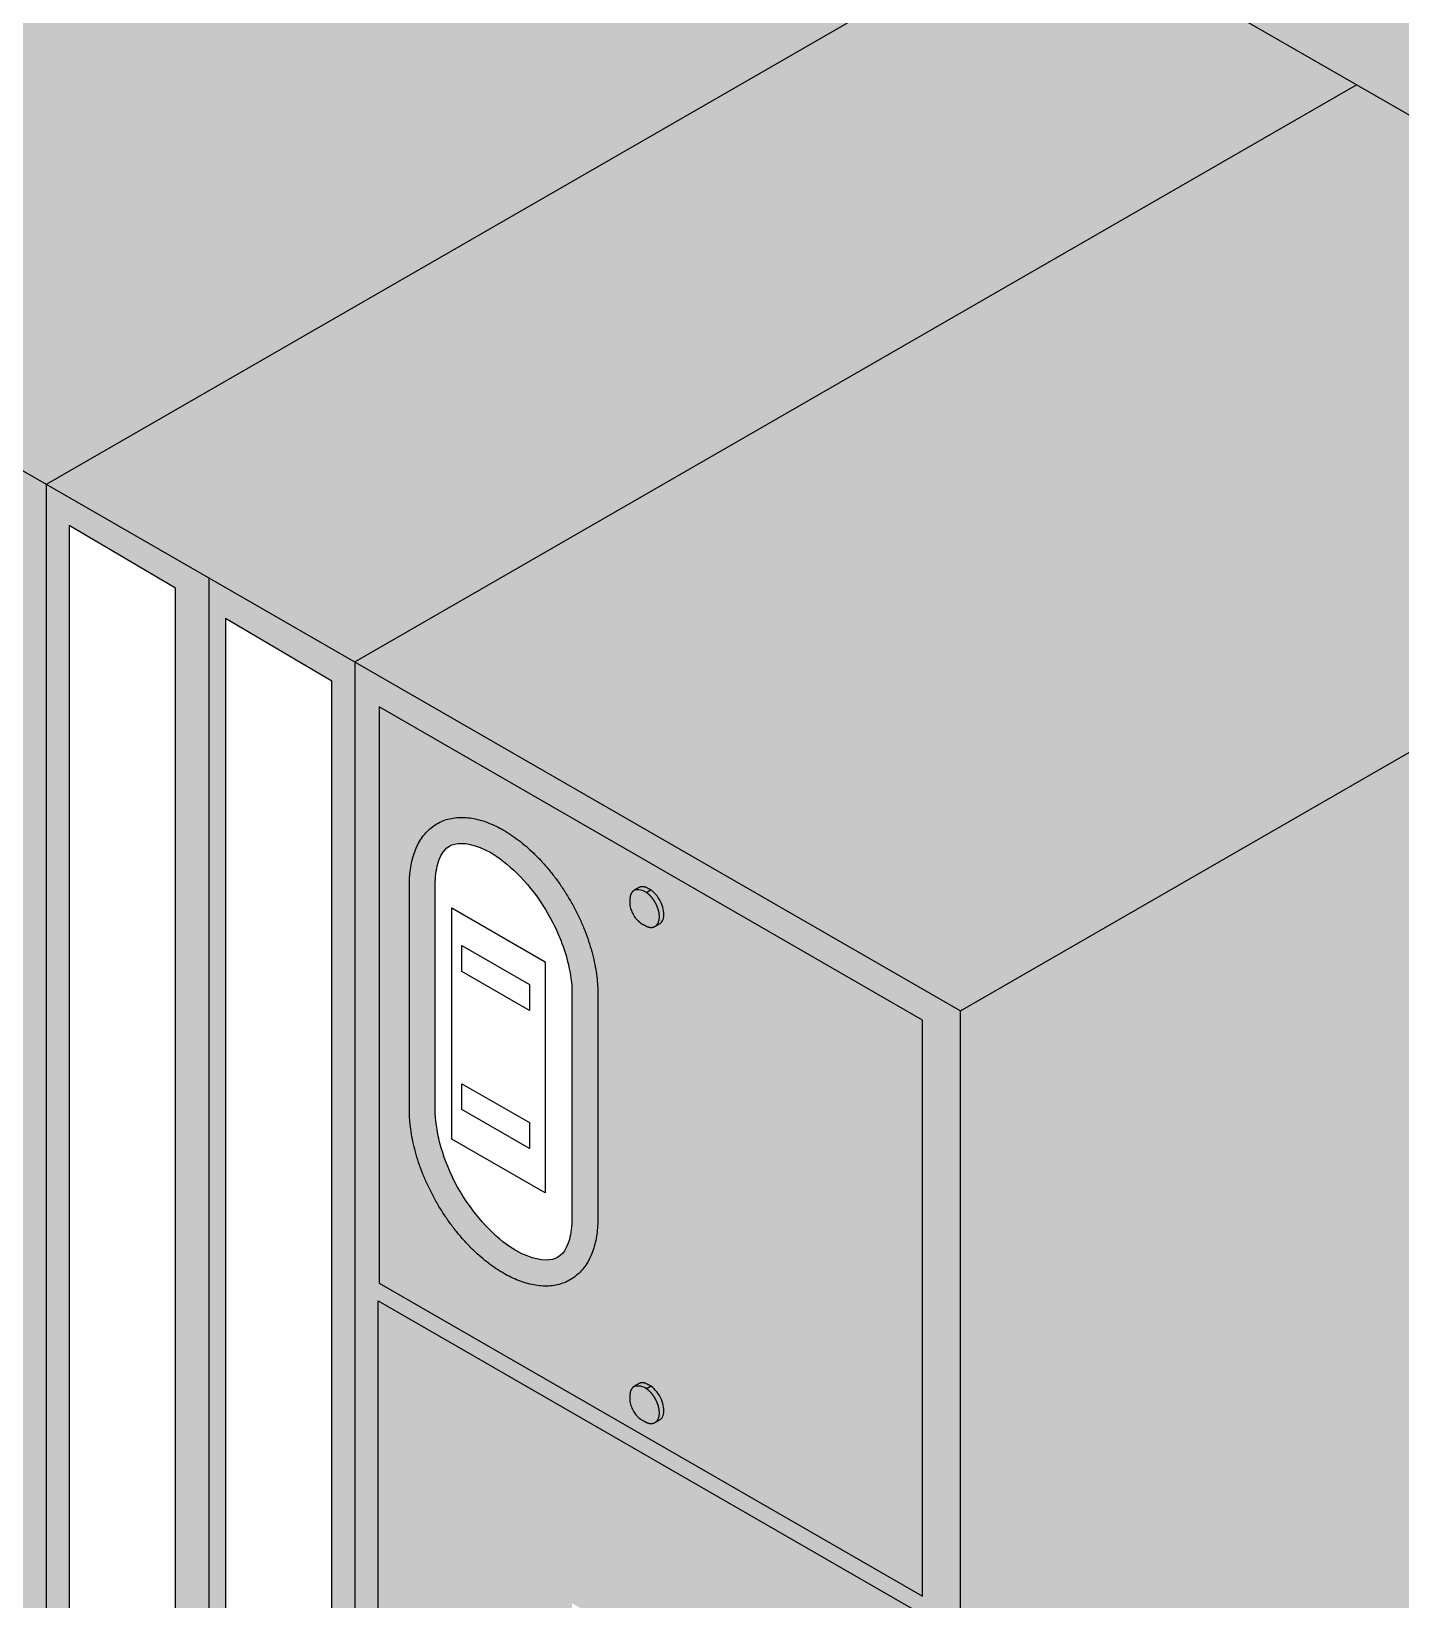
# Model space of a CAD drawing. Header units: metres. Extents: x 81 to 650, y -25 to 177.
# Drawn here: x 328.487 to 329.546, y 36.777 to 37.99 of the extents above; entities that cross this region are included whole.
import ezdxf

# ---------------------------------------------------------------- set-up
doc = ezdxf.new("R2010")
doc.units = ezdxf.units.M
doc.layers.add('EQUIPOS', color=7, linetype='Continuous', true_color=0xc7c7c7)

# ---------------------------------------------------------------- blocks, each defined once
blk = doc.blocks.new('A$C77fef11d')
blk.add_line((0.0163, 0.0289), (0.0163, 0.0289))
blk.add_lwpolyline([(0.013, 0.0269, 0.198263), (0.0035, 0.0287), (0.0034, 0.0286), (0.0033, 0.0286), (0.0032, 0.0285), (0.0031, 0.0284), (0.003, 0.0284), (0.0029, 0.0283), (0.0028, 0.0283), (0.0027, 0.0282), (0.0026, 0.0281), (0.0025, 0.028), (0.0025, 0.0279), (0.0024, 0.0278), (0.0023, 0.0278), (0.0022, 0.0277), (0.0021, 0.0276), (0.002, 0.0275), (0.0019, 0.0274), (0.0019, 0.0273), (0.0018, 0.0272), (0.0017, 0.0271), (0.0016, 0.027), (0.0016, 0.0269), (0.0015, 0.0268), (0.0014, 0.0267), (0.0014, 0.0266), (0.0013, 0.0265), (0.0012, 0.0264), (0.0012, 0.0263), (0.0011, 0.0262), (0.001, 0.0261), (0.001, 0.026), (0.0009, 0.0258), (0.0009, 0.0257), (0.0008, 0.0256), (0.0008, 0.0255), (0.0007, 0.0254), (0.0007, 0.0252), (0.0006, 0.0251), (0.0006, 0.025), (0.0005, 0.0249), (0.0005, 0.0247), (0.0005, 0.0246), (0.0004, 0.0245), (0.0004, 0.0243), (0.0004, 0.0242), (0.0003, 0.0241), (0.0003, 0.0239), (0.0003, 0.0238), (0.0002, 0.0237), (0.0002, 0.0235), (0.0002, 0.0234), (0.0002, 0.0232), (0.0001, 0.0231), (0.0001, 0.023), (0.0001, 0.0228), (0.0001, 0.0227), (0.0001, 0.0225), (0.0001, 0.0224), (0.0001, 0.0223), (0.0001, 0.0221), (0, 0.022), (0, 0.0218), (0, 0.0217), (0, 0.0215), (0, 0.0214), (0, 0.0213), (0, 0.0212), (0, 0.0211), (0, 0.0211), (0, 0.021), (0, 0.021), (0, 0.021), (0, 0.0209), (0, 0.0209), (0, 0.0209), (0, 0.0208), (0, 0.0208), (0, 0.0208), (0, 0.0207), (0, 0.0207), (0, 0.0207), (0, 0.0206), (0, 0.0206), (0, 0.0206), (0, 0.0205), (0, 0.0205), (0, 0.0205), (0, 0.0204), (0, 0.0204), (0, 0.0204), (0, 0.0204), (0, 0.0203), (0, 0.0203), (0, 0.0203), (0, 0.0202), (0, 0.0202), (0, 0.0202), (0, 0.0201), (0, 0.0201), (0, 0.0201), (0, 0.02), (0, 0.02), (0, 0.02), (0, 0.02), (0, 0.0199), (0, 0.0199), (0, 0.0199), (0, 0.0198), (0, 0.0198), (0, 0.0198), (0, 0.0197), (0, 0.0197), (0, 0.0197), (0, 0.0196), (0, 0.0196), (0, 0.0196), (0, 0.0195), (0, 0.0195), (0, 0.0195), (0, 0.0195), (0, 0.0194), (0, 0.0194), (0, 0.0194), (0, 0.0193), (0, 0.0193), (0, 0.0193), (0, 0.0192), (0, 0.0192), (0, 0.0192), (0, 0.0191), (0, 0.0191), (0, 0.0191), (0, 0.0191), (0, 0.019), (0, 0.019), (0, 0.019), (0, 0.0189), (0, 0.0189), (0, 0.0189), (0, 0.0188), (0, 0.0188), (0, 0.0188), (0, 0.0187), (0, 0.0187), (0, 0.0187), (0, 0.0187), (0, 0.0186), (0, 0.0186), (0, 0.0186), (0, 0.0185), (0.0001, 0.0178), (0.0001, 0.0169), (0.0003, 0.0159), (0.0005, 0.0149), (0.0008, 0.0139), (0.0012, 0.0129), (0.0015, 0.0119), (0.002, 0.011), (0.0025, 0.0101), (0.003, 0.0091), (0.0036, 0.0082), (0.0042, 0.0074), (0.0049, 0.0065), (0.0056, 0.0057), (0.0064, 0.005), (0.0071, 0.0043), (0.0079, 0.0037), (0.0086, 0.0032), (0.0094, 0.0027), (0.0102, 0.0023), (0.0107, 0.0021), (0.0107, 0.0021), (0.0107, 0.0021), (0.0108, 0.0021), (0.0108, 0.0021), (0.0108, 0.002), (0.0108, 0.002), (0.0109, 0.002), (0.0109, 0.002), (0.0109, 0.002), (0.0109, 0.002), (0.011, 0.0019), (0.011, 0.0019), (0.011, 0.0019), (0.011, 0.0019), (0.0111, 0.0019), (0.0111, 0.0019), (0.0111, 0.0018), (0.0112, 0.0018), (0.0112, 0.0018), (0.0112, 0.0018), (0.0112, 0.0018), (0.0113, 0.0018), (0.0113, 0.0017), (0.0113, 0.0017), (0.0114, 0.0017), (0.0114, 0.0017), (0.0114, 0.0017), (0.0114, 0.0017), (0.0115, 0.0016), (0.0115, 0.0016), (0.0115, 0.0016), (0.0116, 0.0016), (0.0116, 0.0016), (0.0116, 0.0016), (0.0116, 0.0015), (0.0117, 0.0015), (0.0117, 0.0015), (0.0117, 0.0015), (0.0118, 0.0015), (0.0118, 0.0015), (0.0118, 0.0014), (0.0118, 0.0014), (0.0119, 0.0014), (0.0119, 0.0014), (0.0119, 0.0014), (0.012, 0.0013), (0.012, 0.0013), (0.012, 0.0013), (0.0121, 0.0013), (0.0121, 0.0013), (0.0121, 0.0013), (0.0122, 0.0012), (0.0122, 0.0012), (0.0122, 0.0012), (0.0122, 0.0012), (0.0123, 0.0012), (0.0123, 0.0011), (0.0123, 0.0011), (0.0124, 0.0011), (0.0124, 0.0011), (0.0124, 0.0011), (0.0125, 0.0011), (0.0125, 0.001), (0.0125, 0.001), (0.0126, 0.001), (0.0126, 0.001), (0.0126, 0.001), (0.0127, 0.0009), (0.0127, 0.0009), (0.0127, 0.0009), (0.0128, 0.0009), (0.0128, 0.0009), (0.0129, 0.0008), (0.013, 0.0008), (0.013, 0.0008), (0.0131, 0.0007), (0.0132, 0.0007), (0.0133, 0.0007), (0.0133, 0.0006), (0.0134, 0.0006), (0.0135, 0.0006), (0.0136, 0.0005), (0.0137, 0.0005), (0.0137, 0.0005), (0.0138, 0.0005), (0.0139, 0.0004), (0.014, 0.0004), (0.0141, 0.0004), (0.0142, 0.0003), (0.0143, 0.0003), (0.0144, 0.0003), (0.0145, 0.0003), (0.0146, 0.0002), (0.0147, 0.0002), (0.0148, 0.0002), (0.0149, 0.0002), (0.015, 0.0001), (0.0151, 0.0001), (0.0152, 0.0001), (0.0153, 0.0001), (0.0154, 0.0001), (0.0155, 0.0001), (0.0156, 0.0001), (0.0157, 0), (0.0158, 0), (0.0159, 0), (0.016, 0), (0.0161, 0), (0.0162, 0), (0.0163, 0), (0.0164, 0), (0.0165, 0), (0.0166, 0), (0.0167, 0), (0.0168, 0), (0.0169, 0), (0.017, 0), (0.0171, 0), (0.0172, 0), (0.0173, 0), (0.0174, 0), (0.0175, 0.0001), (0.0176, 0.0001), (0.0177, 0.0001), (0.0177, 0.0001), (0.0178, 0.0001), (0.0179, 0.0001), (0.018, 0.0002), (0.0181, 0.0002), (0.0182, 0.0002), (0.0183, 0.0002), (0.0184, 0.0002), (0.0185, 0.0003), (0.0186, 0.0003), (0.0186, 0.0004), (0.0187, 0.0004), (0.0188, 0.0004), (0.0189, 0.0005), (0.019, 0.0005), (0.0191, 0.0005), (0.0192, 0.0006), (0.0192, 0.0006), (0.0193, 0.0006), (0.0194, 0.0007), (0.0195, 0.0007), (0.0196, 0.0008), (0.0196, 0.0008), (0.0197, 0.0009), (0.0198, 0.0009), (0.0199, 0.001), (0.0199, 0.001), (0.02, 0.0011), (0.0201, 0.0011), (0.0202, 0.0012), (0.0203, 0.0012), (0.0203, 0.0013), (0.0204, 0.0014), (0.0205, 0.0014), (0.0205, 0.0015), (0.0206, 0.0016), (0.0207, 0.0016), (0.0207, 0.0017), (0.0208, 0.0018), (0.0209, 0.0018), (0.0209, 0.0019), (0.021, 0.0019), (0.0211, 0.002), (0.0211, 0.0021), (0.0212, 0.0022), (0.0212, 0.0023), (0.0213, 0.0023), (0.0213, 0.0024), (0.0214, 0.0025), (0.0214, 0.0026), (0.0215, 0.0026), (0.0216, 0.0027), (0.0216, 0.0028), (0.0217, 0.0029), (0.0217, 0.003), (0.0218, 0.0031), (0.0218, 0.0032), (0.0218, 0.0032), (0.0219, 0.0033), (0.0219, 0.0034), (0.022, 0.0035), (0.022, 0.0036), (0.0221, 0.0037), (0.0221, 0.0038), (0.0222, 0.0039), (0.0222, 0.004), (0.0222, 0.0041), (0.0223, 0.0042), (0.0223, 0.0043), (0.0223, 0.0044), (0.0224, 0.0045), (0.0224, 0.0046), (0.0224, 0.0047), (0.0225, 0.0048), (0.0225, 0.0049), (0.0225, 0.005), (0.0225, 0.0051), (0.0226, 0.0052), (0.0226, 0.0053), (0.0226, 0.0054), (0.0226, 0.0055), (0.0227, 0.0056), (0.0227, 0.0057), (0.0227, 0.0058), (0.0227, 0.0059), (0.0227, 0.006), (0.0228, 0.0061), (0.0228, 0.0062), (0.0228, 0.0063), (0.0228, 0.0065), (0.0228, 0.0066), (0.0228, 0.0067), (0.0228, 0.0068), (0.0229, 0.0069), (0.0229, 0.007), (0.0229, 0.0071), (0.0229, 0.0072), (0.0229, 0.0073), (0.0229, 0.0075), (0.0229, 0.0076), (0.0229, 0.0077), (0.0229, 0.0078), (0.0229, 0.0079), (0.0229, 0.008), (0.0229, 0.0081), (0.0229, 0.0083), (0.0229, 0.0084), (0.0229, 0.0085), (0.0229, 0.0086), (0.0229, 0.0087), (0.0229, 0.0088), (0.0229, 0.0089), (0.0229, 0.0091), (0.0229, 0.0092), (0.0229, 0.0093), (0.0229, 0.0094), (0.0228, 0.0096), (0.0228, 0.0098), (0.0228, 0.01), (0.0228, 0.0102), (0.0227, 0.0105), (0.0227, 0.0108), (0.0226, 0.0111), (0.0226, 0.0114), (0.0225, 0.0117), (0.0225, 0.0121), (0.0224, 0.0124), (0.0224, 0.0125), (0.0223, 0.0127), (0.0223, 0.0128), (0.0222, 0.013), (0.0222, 0.0131), (0.0222, 0.0132), (0.0221, 0.0134), (0.0221, 0.0135), (0.0221, 0.0137), (0.022, 0.0138), (0.022, 0.0139), (0.0219, 0.0141), (0.0219, 0.0142), (0.0218, 0.0144), (0.0218, 0.0145), (0.0217, 0.0146), (0.0217, 0.0148), (0.0216, 0.0149), (0.0216, 0.0151), (0.0215, 0.0152), (0.0215, 0.0153), (0.0214, 0.0155), (0.0214, 0.0156), (0.0213, 0.0158), (0.0213, 0.0159), (0.0212, 0.0161), (0.0211, 0.0162), (0.0211, 0.0163), (0.021, 0.0165), (0.021, 0.0166), (0.0209, 0.0168), (0.0208, 0.0169), (0.0208, 0.0171), (0.0207, 0.0172), (0.0206, 0.0173), (0.0206, 0.0175), (0.0205, 0.0176), (0.0204, 0.0178), (0.0204, 0.0179), (0.0203, 0.018), (0.0202, 0.0182), (0.0201, 0.0183), (0.0201, 0.0185), (0.02, 0.0186), (0.0199, 0.0187), (0.0198, 0.0189), (0.0198, 0.019), (0.0197, 0.0192), (0.0196, 0.0193), (0.0195, 0.0194), (0.0195, 0.0196), (0.0194, 0.0197), (0.0193, 0.0198), (0.0192, 0.02), (0.0191, 0.0201), (0.019, 0.0202), (0.019, 0.0204), (0.0189, 0.0205), (0.0188, 0.0206), (0.0187, 0.0208), (0.0186, 0.0209), (0.0185, 0.021), (0.0184, 0.0212), (0.0183, 0.0213), (0.0183, 0.0214), (0.0182, 0.0215), (0.0181, 0.0217), (0.018, 0.0218), (0.0179, 0.0219), (0.0178, 0.022), (0.0177, 0.0222), (0.0176, 0.0223), (0.0175, 0.0224), (0.0174, 0.0225), (0.0173, 0.0226), (0.0172, 0.0228), (0.0172, 0.0229), (0.0171, 0.023), (0.017, 0.0231), (0.0169, 0.0232), (0.0168, 0.0233), (0.0167, 0.0234), (0.0166, 0.0236), (0.0165, 0.0237), (0.0164, 0.0238), (0.0163, 0.0239), (0.0162, 0.024), (0.0161, 0.0241), (0.016, 0.0242), (0.0159, 0.0243), (0.0158, 0.0244), (0.0157, 0.0245), (0.0156, 0.0246), (0.0155, 0.0247), (0.0154, 0.0248), (0.0153, 0.0249), (0.0152, 0.025), (0.0151, 0.0251), (0.015, 0.0252), (0.0149, 0.0253), (0.0148, 0.0254), (0.0147, 0.0255), (0.0146, 0.0256), (0.0145, 0.0257), (0.0144, 0.0257), (0.0143, 0.0258), (0.0142, 0.0259), (0.0141, 0.026), (0.014, 0.0261), (0.0139, 0.0262), (0.0138, 0.0262), (0.0137, 0.0263), (0.0136, 0.0264), (0.0135, 0.0265), (0.0134, 0.0266), (0.0133, 0.0266), (0.0132, 0.0267), (0.0131, 0.0268), (0.013, 0.0269), (0.013, 0.0269), (0.013, 0.0269), (0.0131, 0.0269), (0.0131, 0.027), (0.0131, 0.027), (0.0131, 0.027), (0.0131, 0.027), (0.0132, 0.0271), (0.0132, 0.0271), (0.0132, 0.0271), (0.0132, 0.0271), (0.0132, 0.0272), (0.0133, 0.0272), (0.0133, 0.0272), (0.0133, 0.0272), (0.0134, 0.0272), (0.0134, 0.0273), (0.0134, 0.0273), (0.0135, 0.0273), (0.0135, 0.0273), (0.0135, 0.0273), (0.0136, 0.0273), (0.0136, 0.0274), (0.0136, 0.0274), (0.0137, 0.0274), (0.0137, 0.0274), (0.0137, 0.0274), (0.0138, 0.0275), (0.0138, 0.0275), (0.0138, 0.0275), (0.0139, 0.0275), (0.0139, 0.0275), (0.0139, 0.0276), (0.0139, 0.0276), (0.014, 0.0276), (0.014, 0.0276), (0.014, 0.0276), (0.0141, 0.0276), (0.0141, 0.0277), (0.0141, 0.0277), (0.0142, 0.0277), (0.0142, 0.0277), (0.0142, 0.0277), (0.0143, 0.0278), (0.0143, 0.0278), (0.0143, 0.0278), (0.0144, 0.0278), (0.0144, 0.0278), (0.0144, 0.0279), (0.0145, 0.0279), (0.0145, 0.0279), (0.0145, 0.0279), (0.0146, 0.0279), (0.0146, 0.0279), (0.0146, 0.028), (0.0147, 0.028), (0.0147, 0.028), (0.0147, 0.028), (0.0148, 0.028), (0.0148, 0.0281), (0.0148, 0.0281), (0.0149, 0.0281), (0.0149, 0.0281), (0.0149, 0.0281), (0.015, 0.0282), (0.015, 0.0282), (0.015, 0.0282), (0.015, 0.0282), (0.0151, 0.0282), (0.0151, 0.0282), (0.0151, 0.0283), (0.0152, 0.0283), (0.0152, 0.0283), (0.0152, 0.0283), (0.0153, 0.0283), (0.0153, 0.0284), (0.0153, 0.0284), (0.0154, 0.0284), (0.0154, 0.0284), (0.0154, 0.0284), (0.0155, 0.0285), (0.0155, 0.0285), (0.0155, 0.0285), (0.0156, 0.0285), (0.0156, 0.0285), (0.0156, 0.0285), (0.0157, 0.0286), (0.0157, 0.0286), (0.0157, 0.0286), (0.0158, 0.0286), (0.0158, 0.0286), (0.0158, 0.0287), (0.0159, 0.0287), (0.0159, 0.0287), (0.0159, 0.0287), (0.016, 0.0287), (0.016, 0.0288), (0.016, 0.0288), (0.016, 0.0288), (0.0161, 0.0288), (0.0161, 0.0288), (0.0161, 0.0288), (0.0162, 0.0289), (0.0162, 0.0289), (0.0162, 0.0289), (0.0163, 0.0289), (0.0163, 0.029), (0.0159, 0.0292), (0.0156, 0.0293), (0.0152, 0.0295), (0.0149, 0.0297), (0.0146, 0.0299), (0.0142, 0.03), (0.0139, 0.0302), (0.0136, 0.0304), (0.0132, 0.0305), (0.0129, 0.0307), (0.0125, 0.0309), (0.0123, 0.031), (0.0122, 0.031), (0.0121, 0.0311), (0.012, 0.0311), (0.0119, 0.0311), (0.0118, 0.0311), (0.0117, 0.0312), (0.0116, 0.0312), (0.0115, 0.0312), (0.0115, 0.0312), (0.0114, 0.0312), (0.0113, 0.0313), (0.0112, 0.0313), (0.0111, 0.0313), (0.011, 0.0313), (0.0109, 0.0313), (0.0108, 0.0313), (0.0107, 0.0313), (0.0107, 0.0313), (0.0106, 0.0314), (0.0105, 0.0314), (0.0104, 0.0314), (0.0103, 0.0314), (0.0102, 0.0314), (0.0101, 0.0314), (0.0101, 0.0314), (0.01, 0.0314), (0.0099, 0.0314), (0.0098, 0.0314), (0.0097, 0.0314), (0.0096, 0.0314), (0.0096, 0.0314), (0.0095, 0.0314), (0.0094, 0.0314), (0.0093, 0.0314), (0.0092, 0.0314), (0.0091, 0.0314), (0.0091, 0.0314), (0.009, 0.0313), (0.0089, 0.0313), (0.0088, 0.0313), (0.0087, 0.0313), (0.0087, 0.0313), (0.0086, 0.0313), (0.0085, 0.0313), (0.0084, 0.0313), (0.0084, 0.0312), (0.0083, 0.0312), (0.0082, 0.0312), (0.0081, 0.0312), (0.0081, 0.0312), (0.008, 0.0311), (0.0079, 0.0311), (0.0078, 0.0311), (0.0078, 0.0311), (0.0077, 0.031), (0.0076, 0.031), (0.0075, 0.031), (0.0075, 0.031), (0.0074, 0.0309), (0.0073, 0.0309), (0.0073, 0.0309), (0.0072, 0.0308), (0.0072, 0.0308), (0.0071, 0.0308), (0.0071, 0.0308), (0.007, 0.0307), (0.0069, 0.0307), (0.0069, 0.0307), (0.0068, 0.0306), (0.0068, 0.0306), (0.0067, 0.0306), (0.0067, 0.0306), (0.0066, 0.0305), (0.0066, 0.0305), (0.0066, 0.0305), (0.0066, 0.0305), (0.0065, 0.0305), (0.0065, 0.0305), (0.0065, 0.0305), (0.0065, 0.0304), (0.0064, 0.0304), (0.0064, 0.0304), (0.0064, 0.0304), (0.0063, 0.0304), (0.0063, 0.0304), (0.0063, 0.0303), (0.0063, 0.0303), (0.0062, 0.0303), (0.0062, 0.0303), (0.0062, 0.0303), (0.0061, 0.0303), (0.0061, 0.0302), (0.0061, 0.0302), (0.0061, 0.0302), (0.006, 0.0302), (0.006, 0.0302), (0.006, 0.0302), (0.006, 0.0301), (0.0059, 0.0301), (0.0059, 0.0301), (0.0059, 0.0301), (0.0058, 0.0301), (0.0058, 0.0301), (0.0058, 0.03), (0.0058, 0.03), (0.0057, 0.03), (0.0057, 0.03), (0.0057, 0.03), (0.0056, 0.03), (0.0056, 0.0299), (0.0056, 0.0299), (0.0056, 0.0299), (0.0055, 0.0299), (0.0055, 0.0299), (0.0055, 0.0299), (0.0054, 0.0298), (0.0054, 0.0298), (0.0054, 0.0298), (0.0054, 0.0298), (0.0053, 0.0298), (0.0053, 0.0298), (0.0053, 0.0298), (0.0053, 0.0297), (0.0052, 0.0297), (0.0052, 0.0297), (0.0052, 0.0297), (0.0051, 0.0297), (0.0051, 0.0297), (0.0051, 0.0296), (0.0051, 0.0296), (0.005, 0.0296), (0.005, 0.0296), (0.005, 0.0296), (0.0049, 0.0296), (0.0049, 0.0295), (0.0049, 0.0295), (0.0049, 0.0295), (0.0048, 0.0295), (0.0048, 0.0295), (0.0048, 0.0295), (0.0047, 0.0294), (0.0047, 0.0294), (0.0047, 0.0294), (0.0047, 0.0294), (0.0046, 0.0294), (0.0046, 0.0294), (0.0046, 0.0293), (0.0046, 0.0293), (0.0045, 0.0293), (0.0045, 0.0293), (0.0045, 0.0293), (0.0044, 0.0293), (0.0044, 0.0292), (0.0044, 0.0292), (0.0044, 0.0292), (0.0043, 0.0292), (0.0043, 0.0292), (0.0043, 0.0292), (0.0042, 0.0292), (0.0042, 0.0291), (0.0042, 0.0291), (0.0042, 0.0291), (0.0041, 0.0291), (0.0041, 0.0291), (0.0041, 0.0291), (0.004, 0.029), (0.004, 0.029), (0.004, 0.029), (0.004, 0.029), (0.0039, 0.029), (0.0039, 0.029), (0.0039, 0.0289), (0.0039, 0.0289), (0.0038, 0.0289), (0.0038, 0.0289), (0.0038, 0.0289), (0.0037, 0.0289), (0.0037, 0.0288), (0.0037, 0.0288), (0.0037, 0.0288), (0.0036, 0.0288), (0.0036, 0.0288), (0.0036, 0.0288), (0.0035, 0.0287), (0.0035, 0.0287), (0.0035, 0.0287), (0.0035, 0.0287), (0.0034, 0.0287), (0.0034, 0.0287), (0.0034, 0.0286), (0.0034, 0.0286)], format="xyb")
blk.add_lwpolyline([(0.0196, 0.0008), (0.0199, 0.001), (0.0203, 0.0012), (0.0206, 0.0014), (0.021, 0.0016), (0.0213, 0.0018), (0.0217, 0.002), (0.0221, 0.0022), (0.0224, 0.0024), (0.0228, 0.0026), (0.0233, 0.0029), (0.024, 0.0035), (0.0247, 0.0042), (0.0252, 0.0051), (0.0257, 0.0061), (0.026, 0.0072), (0.0263, 0.0085), (0.0264, 0.0098), (0.0263, 0.0112), (0.0262, 0.0126), (0.0259, 0.0141), (0.0255, 0.0155), (0.0251, 0.017), (0.0245, 0.0185), (0.0238, 0.02), (0.0229, 0.0215), (0.022, 0.0229), (0.0211, 0.0243), (0.02, 0.0256), (0.0189, 0.0268), (0.0178, 0.0278), (0.0167, 0.0287), (0.0163, 0.029), (0.0163, 0.029), (0.0163, 0.029), (0.0163, 0.029), (0.0163, 0.029), (0.0163, 0.029), (0.0163, 0.029), (0.0163, 0.029), (0.0163, 0.0291), (0.0163, 0.0291)])

msp = doc.modelspace()

# ---------------------------------------------------------------- hatches: boundary and pattern name
at = {"true_color": 0xc4c487, "transparency": 33554687}
h = msp.add_hatch(color=53, dxfattribs=at)
h.dxf.hatch_style = 1
h.paths.add_polyline_path([(328.267, 39.3628), (328.267, 38.6655), (329.9802, 37.6789), (329.9802, 36.3774), (330.169, 36.2687), (330.169, 38.2676)])
at = {"transparency": 33554687}
h = msp.add_hatch(color=256, dxfattribs=at)
h.dxf.hatch_style = 1
edge = h.paths.add_edge_path()
edge.add_spline(control_points=[(328.925, 37.2461), (328.925, 37.3304), (328.8521, 37.3724)], knot_values=[6.712389, 6.712389, 6.712389, 8.283185, 8.283185, 8.283185], weights=[1, 0.707107, 1], degree=2, periodic=0)
edge.add_spline(control_points=[(328.8521, 37.3724), (328.7792, 37.4144), (328.7792, 37.3301)], knot_values=[0, 0, 0, 1.570796, 1.570796, 1.570796], weights=[1, 0.707107, 1], degree=2, periodic=0)
edge.add_spline(control_points=[(328.7792, 37.3301), (328.7792, 37.2431), (328.7792, 37.1561)], knot_values=[1.570796, 1.570796, 1.570796, 2.570796, 2.570796, 2.570796], weights=[1, 1, 1], degree=2, periodic=0)
edge.add_spline(control_points=[(328.7792, 37.1561), (328.7792, 37.0718), (328.8521, 37.0298), (328.925, 36.9878), (328.925, 37.0721)], knot_values=[2.570796, 2.570796, 2.570796, 4.141593, 4.141593, 5.712389, 5.712389, 5.712389], weights=[1, 0.707107, 1, 0.707107, 1], degree=2, periodic=0)
edge.add_spline(control_points=[(328.925, 37.0721), (328.925, 37.1591), (328.925, 37.2461)], knot_values=[5.712389, 5.712389, 5.712389, 6.712389, 6.712389, 6.712389], weights=[1, 1, 1], degree=2, periodic=0)
edge = h.paths.add_edge_path(flags=16)
edge.add_spline(control_points=[(328.7992, 37.3301), (328.7992, 37.3361), (328.7999, 37.3417), (328.8041, 37.3561), (328.8083, 37.3601), (328.8203, 37.3633), (328.831, 37.3615), (328.8421, 37.3551), (328.8546, 37.3479), (328.8707, 37.333), (328.8907, 37.3013), (328.8968, 37.2878), (328.9022, 37.2693), (328.9034, 37.2634), (328.9049, 37.2527), (328.905, 37.2515), (328.905, 37.2174), (328.905, 37.1963), (328.905, 37.1408), (328.905, 37.1065), (328.905, 37.0721)], knot_values=[4.141593, 4.141593, 4.141593, 4.141593, 4.438417, 4.438417, 5.075403, 5.075403, 5.712389, 5.712389, 5.712389, 6.43272, 6.43272, 6.879943, 6.879943, 7.103554, 7.103554, 7.327165, 7.327165, 7.691149, 7.691149, 8.283185, 8.283185, 8.283185, 8.283185], degree=3, periodic=0)
edge.add_spline(control_points=[(328.905, 37.0721), (328.905, 37.0662), (328.9043, 37.0606), (328.9001, 37.0462), (328.8959, 37.0422), (328.8838, 37.039), (328.8731, 37.0408), (328.8621, 37.0471), (328.8596, 37.0486), (328.8569, 37.0503), (328.8407, 37.0621), (328.825, 37.08), (328.8039, 37.1206), (328.7992, 37.1418), (328.7992, 37.1561)], knot_values=[1, 1, 1, 1, 1.296824, 1.296824, 1.93381, 1.93381, 2.570796, 2.570796, 2.570796, 2.715032, 2.715032, 3.428312, 3.428312, 4.141593, 4.141593, 4.141593, 4.141593], degree=3, periodic=0)
edge.add_spline(control_points=[(328.7992, 37.1561), (328.7992, 37.1567), (328.7992, 37.1573), (328.7992, 37.2153), (328.7992, 37.2727), (328.7992, 37.3301)], knot_values=[0, 0, 0, 0, 0.01, 0.01, 1, 1, 1, 1], degree=3, periodic=0)
at = {"layer": 'EQUIPOS', "transparency": 33554687}
h = msp.add_hatch(color=256, dxfattribs=at)
h.dxf.hatch_style = 1
h.paths.add_polyline_path([(328.267, 38.6655), (327.4924, 38.2194), (328.0091, 37.9218), (328.7837, 38.3679)])
h.paths.add_polyline_path([(329.2731, 38.0861), (328.7837, 38.3679), (328.0091, 37.9218), (328.4985, 37.64)])
h.paths.add_polyline_path([(329.5117, 37.9487), (329.2731, 38.0861), (328.4985, 37.64), (328.7371, 37.5026)])
h.paths.add_polyline_path([(329.9802, 37.6789), (329.5117, 37.9487), (328.7371, 37.5026), (329.2056, 37.2328)])
h = msp.add_hatch(color=256, dxfattribs=at)
h.dxf.hatch_style = 1
h.paths.add_polyline_path([(328.4985, 37.64), (328.0091, 37.9218), (328.0091, 36.6204), (328.4985, 36.3386)])
h.paths.add_polyline_path([(328.0542, 36.7022), (328.4594, 36.467), (328.4594, 36.3986), (328.0542, 36.6337)], flags=16)
h.paths.add_polyline_path([(328.03, 36.7523), (328.03, 37.4509), (328.4746, 37.1949), (328.4746, 36.4963)], flags=16)
h.paths.add_polyline_path([(328.03, 37.486), (328.03, 37.8894), (328.4752, 37.6338), (328.4752, 37.2298)], flags=16)
h = msp.add_hatch(color=256, dxfattribs=at)
h.dxf.hatch_style = 1
h.paths.add_polyline_path([(329.9802, 37.6789), (329.2056, 37.2328), (329.2056, 35.9314), (329.9802, 36.3774)])
h = msp.add_hatch(color=256, dxfattribs=at)
h.dxf.hatch_style = 1
h.paths.add_polyline_path([(328.4985, 37.64), (328.4985, 36.3386), (328.6241, 36.2662), (328.6241, 37.5677)])
h.paths.add_polyline_path([(328.516, 37.6081), (328.5984, 37.5595), (328.5984, 36.2923), (328.516, 36.3409)], flags=16)
h.paths.add_polyline_path([(328.6241, 37.5677), (328.6241, 36.2662), (328.7371, 36.2012), (328.7371, 37.5026)])
h.paths.add_polyline_path([(328.6369, 37.5362), (328.7192, 37.4876), (328.7192, 36.2314), (328.6369, 36.28)], flags=16)
h = msp.add_hatch(color=256, dxfattribs=at)
h.dxf.hatch_style = 1
h.paths.add_polyline_path([(328.7371, 37.5026), (328.7371, 36.2012), (329.2056, 35.9314), (329.2056, 37.2328)])
h.paths.add_polyline_path([(328.7558, 37.4677), (329.1762, 37.2256), (329.1762, 36.7802), (328.7558, 37.0223)], flags=16)
h.paths.add_polyline_path([(328.7552, 37.0084), (329.1756, 36.7663), (329.1756, 36.0677), (328.7552, 36.3098)], flags=16)
h.paths.add_polyline_path([(328.7551, 36.2864), (329.1734, 36.0435), (329.1734, 35.975), (328.7551, 36.2179)], flags=16)
h = msp.add_hatch(color=256, dxfattribs=at)
h.dxf.hatch_style = 1
h.paths.add_polyline_path([(329.1762, 37.2256), (328.7558, 37.4677), (328.7558, 37.0223), (329.1762, 36.7802)])
edge = h.paths.add_edge_path()
edge.add_spline(control_points=[(328.925, 37.2461), (328.925, 37.1591), (328.925, 37.0721)], knot_values=[5.712389, 5.712389, 5.712389, 6.712389, 6.712389, 6.712389], weights=[1, 1, 1], degree=2, periodic=0)
edge.add_spline(control_points=[(328.925, 37.0721), (328.925, 36.9878), (328.8521, 37.0298), (328.7792, 37.0718), (328.7792, 37.1561)], knot_values=[2.570796, 2.570796, 2.570796, 4.141593, 4.141593, 5.712389, 5.712389, 5.712389], weights=[1, 0.707107, 1, 0.707107, 1], degree=2, periodic=0)
edge.add_spline(control_points=[(328.7792, 37.1561), (328.7792, 37.2431), (328.7792, 37.3301)], knot_values=[1.570796, 1.570796, 1.570796, 2.570796, 2.570796, 2.570796], weights=[1, 1, 1], degree=2, periodic=0)
edge.add_spline(control_points=[(328.7792, 37.3301), (328.7792, 37.4144), (328.8521, 37.3724)], knot_values=[0, 0, 0, 1.570796, 1.570796, 1.570796], weights=[1, 0.707107, 1], degree=2, periodic=0)
edge.add_spline(control_points=[(328.8521, 37.3724), (328.925, 37.3304), (328.925, 37.2461)], knot_values=[6.712389, 6.712389, 6.712389, 8.283185, 8.283185, 8.283185], weights=[1, 0.707107, 1], degree=2, periodic=0)
h = msp.add_hatch(color=256, dxfattribs=at)
h.dxf.hatch_style = 1
h.paths.add_polyline_path([(329.1756, 36.7663), (328.7552, 37.0084), (328.7552, 36.3098), (329.1756, 36.0677)])
edge = h.paths.add_edge_path(flags=16)
edge.add_line((329.0104, 36.5315), (329.0123, 36.5348))
edge.add_spline(control_points=[(329.0046, 36.5274), (329.0045, 36.5391), (329.0146, 36.535)], knot_values=[0, 0, 0, 1.447009, 1.447009, 1.447009], weights=[1, 0.74949, 1], degree=2, periodic=0)
edge.add_ellipse((329.0139, 36.5197), major_axis=(-0.0065, 0.0112), ratio=0.581128, start_angle=337.3333, end_angle=444.4554, ccw=False)
edge = h.paths.add_edge_path(flags=16)
edge.add_spline(control_points=[(329.021, 36.5353), (329.0281, 36.5302), (329.0304, 36.5211), (329.0327, 36.512), (329.0277, 36.5091)], knot_values=[1, 1, 1, 2.115077, 2.115077, 3.230155, 3.230155, 3.230155], weights=[1, 0.84856, 1, 0.84856, 1], degree=2, periodic=0)
edge.add_spline(control_points=[(329.0242, 36.5071), (329.0214, 36.5055), (329.0175, 36.5071)], knot_values=[0.710606, 0.710606, 0.710606, 1.37409, 1.37409, 1.37409], weights=[0.87584, 0.885248, 1], degree=2, periodic=0)
edge.add_line((329.0175, 36.5071), (329.0096, 36.5025))
edge.add_line((329.0096, 36.5025), (329.0096, 36.5359))
edge.add_spline(control_points=[(329.008, 36.5349), (329.0097, 36.5359), (329.0114, 36.5369)], knot_values=[0.651699, 0.651699, 0.651699, 1.651699, 1.651699, 1.651699], weights=[1, 1, 1], degree=2, periodic=0)
edge.add_spline(control_points=[(329.021, 36.5354), (329.021, 36.5353), (329.021, 36.5353)], knot_values=[3.230155, 3.230155, 3.230155, 4.230155, 4.230155, 4.230155], weights=[1, 1, 1], degree=2, periodic=0)
edge = h.paths.add_edge_path(flags=0)
edge.add_spline(control_points=[(329.0153, 36.5253), (329.0196, 36.5216), (329.0196, 36.5164), (329.0196, 36.5113), (329.0153, 36.5125)], knot_values=[1, 1, 1, 2.318116, 2.318116, 3.636232, 3.636232, 3.636232], weights=[1, 0.790569, 1, 0.790569, 1], degree=2, periodic=0)
edge.add_spline(control_points=[(329.0153, 36.5125), (329.0174, 36.5137), (329.0194, 36.5149)], knot_values=[0, 0, 0, 1, 1, 1], weights=[1, 1, 1], degree=2, periodic=0)
h.paths.add_polyline_path([(329, 36.5741), (328.9217, 36.6195), (328.9217, 36.71), (329, 36.6645)], flags=16)
edge = h.paths.add_edge_path(flags=16)
edge.add_line((328.9724, 36.5532), (328.9743, 36.5565))
edge.add_spline(control_points=[(328.9667, 36.5491), (328.9666, 36.5608), (328.9766, 36.5566)], knot_values=[0, 0, 0, 1.447009, 1.447009, 1.447009], weights=[1, 0.74949, 1], degree=2, periodic=0)
edge.add_ellipse((328.9759, 36.5414), major_axis=(-0.0065, 0.0112), ratio=0.581128, start_angle=337.3333, end_angle=444.4554, ccw=False)
edge = h.paths.add_edge_path(flags=16)
edge.add_spline(control_points=[(328.983, 36.5569), (328.9901, 36.5519), (328.9924, 36.5428), (328.9947, 36.5337), (328.9897, 36.5308)], knot_values=[1, 1, 1, 2.115077, 2.115077, 3.230155, 3.230155, 3.230155], weights=[1, 0.84856, 1, 0.84856, 1], degree=2, periodic=0)
edge.add_spline(control_points=[(328.9862, 36.5288), (328.9835, 36.5271), (328.9796, 36.5288)], knot_values=[0.710606, 0.710606, 0.710606, 1.37409, 1.37409, 1.37409], weights=[0.87584, 0.885248, 1], degree=2, periodic=0)
edge.add_line((328.9796, 36.5288), (328.9717, 36.5242))
edge.add_line((328.9717, 36.5242), (328.9717, 36.5576))
edge.add_spline(control_points=[(328.97, 36.5566), (328.9717, 36.5576), (328.9734, 36.5586)], knot_values=[0.651699, 0.651699, 0.651699, 1.651699, 1.651699, 1.651699], weights=[1, 1, 1], degree=2, periodic=0)
edge.add_spline(control_points=[(328.983, 36.5571), (328.983, 36.557), (328.983, 36.5569)], knot_values=[3.230155, 3.230155, 3.230155, 4.230155, 4.230155, 4.230155], weights=[1, 1, 1], degree=2, periodic=0)
edge = h.paths.add_edge_path(flags=0)
edge.add_spline(control_points=[(328.9773, 36.547), (328.9816, 36.5432), (328.9816, 36.5381), (328.9816, 36.533), (328.9773, 36.5342)], knot_values=[1, 1, 1, 2.318116, 2.318116, 3.636232, 3.636232, 3.636232], weights=[1, 0.790569, 1, 0.790569, 1], degree=2, periodic=0)
edge.add_spline(control_points=[(328.9773, 36.5342), (328.9794, 36.5354), (328.9814, 36.5366)], knot_values=[0, 0, 0, 1, 1, 1], weights=[1, 1, 1], degree=2, periodic=0)
h.paths.add_polyline_path([(329.0265, 36.6751), (328.9049, 36.7449), (328.9049, 36.7748), (329.0265, 36.705)], flags=16)
edge = h.paths.add_edge_path(flags=16)
edge.add_line((328.9317, 36.5748), (328.9336, 36.5782))
edge.add_spline(control_points=[(328.926, 36.5708), (328.9259, 36.5825), (328.9359, 36.5783)], knot_values=[0, 0, 0, 1.447009, 1.447009, 1.447009], weights=[1, 0.74949, 1], degree=2, periodic=0)
edge.add_ellipse((328.9352, 36.5631), major_axis=(-0.0065, 0.0112), ratio=0.581128, start_angle=337.3333, end_angle=444.4554, ccw=False)
edge = h.paths.add_edge_path(flags=16)
edge.add_spline(control_points=[(328.9423, 36.5786), (328.9494, 36.5736), (328.9517, 36.5645), (328.954, 36.5554), (328.949, 36.5524)], knot_values=[1, 1, 1, 2.115077, 2.115077, 3.230155, 3.230155, 3.230155], weights=[1, 0.84856, 1, 0.84856, 1], degree=2, periodic=0)
edge.add_spline(control_points=[(328.9455, 36.5504), (328.9428, 36.5488), (328.9389, 36.5505)], knot_values=[0.710606, 0.710606, 0.710606, 1.37409, 1.37409, 1.37409], weights=[0.87584, 0.885248, 1], degree=2, periodic=0)
edge.add_line((328.9389, 36.5505), (328.931, 36.5459))
edge.add_line((328.931, 36.5459), (328.931, 36.5793))
edge.add_spline(control_points=[(328.9293, 36.5783), (328.931, 36.5793), (328.9328, 36.5803)], knot_values=[0.651699, 0.651699, 0.651699, 1.651699, 1.651699, 1.651699], weights=[1, 1, 1], degree=2, periodic=0)
edge.add_spline(control_points=[(328.9423, 36.5787), (328.9423, 36.5787), (328.9423, 36.5786)], knot_values=[3.230155, 3.230155, 3.230155, 4.230155, 4.230155, 4.230155], weights=[1, 1, 1], degree=2, periodic=0)
edge = h.paths.add_edge_path(flags=0)
edge.add_spline(control_points=[(328.9366, 36.5686), (328.9409, 36.5649), (328.9409, 36.5598), (328.9409, 36.5547), (328.9366, 36.5559)], knot_values=[1, 1, 1, 2.318116, 2.318116, 3.636232, 3.636232, 3.636232], weights=[1, 0.790569, 1, 0.790569, 1], degree=2, periodic=0)
edge.add_spline(control_points=[(328.9366, 36.5559), (328.9387, 36.5571), (328.9407, 36.5583)], knot_values=[0, 0, 0, 1, 1, 1], weights=[1, 1, 1], degree=2, periodic=0)
edge = h.paths.add_edge_path(flags=16)
edge.add_line((328.9348, 36.5137), (328.9367, 36.517))
edge.add_spline(control_points=[(328.9291, 36.5096), (328.929, 36.5213), (328.939, 36.5171)], knot_values=[0, 0, 0, 1.447009, 1.447009, 1.447009], weights=[1, 0.74949, 1], degree=2, periodic=0)
edge.add_ellipse((328.9383, 36.5019), major_axis=(-0.0065, 0.0112), ratio=0.581128, start_angle=337.3333, end_angle=444.4554, ccw=False)
edge = h.paths.add_edge_path(flags=16)
edge.add_spline(control_points=[(328.9454, 36.5174), (328.9525, 36.5124), (328.9548, 36.5033), (328.9572, 36.4942), (328.9521, 36.4912)], knot_values=[1, 1, 1, 2.115077, 2.115077, 3.230155, 3.230155, 3.230155], weights=[1, 0.84856, 1, 0.84856, 1], degree=2, periodic=0)
edge.add_spline(control_points=[(328.9487, 36.4892), (328.9459, 36.4876), (328.942, 36.4893)], knot_values=[0.710606, 0.710606, 0.710606, 1.37409, 1.37409, 1.37409], weights=[0.87584, 0.885248, 1], degree=2, periodic=0)
edge.add_line((328.942, 36.4893), (328.9341, 36.4847))
edge.add_line((328.9341, 36.4847), (328.9341, 36.5181))
edge.add_spline(control_points=[(328.9324, 36.5171), (328.9342, 36.5181), (328.9359, 36.5191)], knot_values=[0.651699, 0.651699, 0.651699, 1.651699, 1.651699, 1.651699], weights=[1, 1, 1], degree=2, periodic=0)
edge.add_spline(control_points=[(328.9454, 36.5175), (328.9454, 36.5175), (328.9454, 36.5174)], knot_values=[3.230155, 3.230155, 3.230155, 4.230155, 4.230155, 4.230155], weights=[1, 1, 1], degree=2, periodic=0)
edge = h.paths.add_edge_path(flags=0)
edge.add_spline(control_points=[(328.9398, 36.5074), (328.9441, 36.5037), (328.9441, 36.4986), (328.9441, 36.4935), (328.9398, 36.4947)], knot_values=[1, 1, 1, 2.318116, 2.318116, 3.636232, 3.636232, 3.636232], weights=[1, 0.790569, 1, 0.790569, 1], degree=2, periodic=0)
edge.add_spline(control_points=[(328.9398, 36.4947), (328.9418, 36.4959), (328.9439, 36.4971)], knot_values=[0, 0, 0, 1, 1, 1], weights=[1, 1, 1], degree=2, periodic=0)
edge = h.paths.add_edge_path(flags=16)
edge.add_spline(control_points=[(328.9052, 36.6012), (328.9123, 36.5961), (328.9146, 36.587), (328.917, 36.5779), (328.9119, 36.575)], knot_values=[1, 1, 1, 2.115077, 2.115077, 3.230155, 3.230155, 3.230155], weights=[1, 0.84856, 1, 0.84856, 1], degree=2, periodic=0)
edge.add_spline(control_points=[(328.9085, 36.573), (328.9057, 36.5714), (328.9018, 36.573)], knot_values=[0.710606, 0.710606, 0.710606, 1.37409, 1.37409, 1.37409], weights=[0.87584, 0.885248, 1], degree=2, periodic=0)
edge.add_line((328.9018, 36.573), (328.8939, 36.5684))
edge.add_line((328.8939, 36.5684), (328.8939, 36.5736))
edge.add_line((328.8939, 36.5736), (328.891, 36.5753))
edge.add_line((328.891, 36.5753), (328.891, 36.583))
edge.add_ellipse((328.8981, 36.5856), major_axis=(-0.0065, 0.0112), ratio=0.581128, start_angle=405.5679, end_angle=444.4554, ccw=False)
edge.add_ellipse((328.8981, 36.5856), major_axis=(-0.0065, 0.0112), ratio=0.581128, start_angle=337.3333, end_angle=405.5679, ccw=False)
edge.add_spline(control_points=[(328.8889, 36.5933), (328.8888, 36.5989), (328.8922, 36.6009)], knot_values=[0.654829, 0.654829, 0.654829, 1.447009, 1.447009, 1.447009], weights=[1, 0.862856, 0.875874], degree=2, periodic=0)
edge.add_line((328.8967, 36.6062), (328.9052, 36.6013))
edge.add_spline(control_points=[(328.9052, 36.6013), (328.9052, 36.6013), (328.9052, 36.6012)], knot_values=[3.230155, 3.230155, 3.230155, 4.230155, 4.230155, 4.230155], weights=[1, 1, 1], degree=2, periodic=0)
edge = h.paths.add_edge_path(flags=0)
edge.add_spline(control_points=[(328.8996, 36.5912), (328.9039, 36.5875), (328.9039, 36.5824), (328.9039, 36.5773), (328.8996, 36.5784)], knot_values=[1, 1, 1, 2.318116, 2.318116, 3.636232, 3.636232, 3.636232], weights=[1, 0.790569, 1, 0.790569, 1], degree=2, periodic=0)
edge.add_spline(control_points=[(328.8996, 36.5784), (328.9016, 36.5796), (328.9037, 36.5808)], knot_values=[0, 0, 0, 1, 1, 1], weights=[1, 1, 1], degree=2, periodic=0)
edge = h.paths.add_edge_path(flags=16)
edge.add_line((328.8264, 36.5722), (328.8264, 36.4571))
edge.add_line((328.8264, 36.4571), (328.8217, 36.46))
edge.add_line((328.8217, 36.46), (328.8042, 36.4492))
edge.add_ellipse((328.8101, 36.4672), major_axis=(0.0078, 0.0155), ratio=0.556591, start_angle=132.1273, end_angle=177.2363)
edge.add_line((328.8019, 36.452), (328.7753, 36.4684))
edge.add_line((328.7753, 36.4684), (328.7753, 36.5691))
edge.add_ellipse((328.7869, 36.5678), major_axis=(0.0078, 0.0155), ratio=0.556591, start_angle=42.1273, end_angle=132.1273, ccw=False)
edge.add_line((328.7951, 36.5915), (328.8264, 36.5722))
h.paths.add_polyline_path([(328.8217, 36.4745), (328.8158, 36.4708), (328.8217, 36.4672)], flags=0)

# ---------------------------------------------------------------- linework, layer by layer
msp.add_line((329.9802, 37.6789), (328.267, 38.6655))
for points in [[(328.267, 38.6655), (327.4923, 38.2194), (327.4923, 36.918), (329.2056, 35.9314), (329.2056, 37.2328), (329.9802, 37.6789), (329.9802, 36.3774), (330.169, 36.2687)], [(327.4924, 38.2194), (329.2056, 37.2328)], [(328.4985, 36.3386), (328.4985, 37.64), (329.2731, 38.0861)], [(328.7371, 37.5026), (329.5117, 37.9487)], [(328.6241, 37.5677), (328.6241, 36.2662)], [(328.7371, 37.5026), (328.7371, 36.2012)]]:
    msp.add_lwpolyline(points)
for points in [[(328.5984, 37.5595), (328.516, 37.6081), (328.516, 36.3409), (328.5984, 36.2923)], [(328.7192, 37.4876), (328.6369, 37.5362), (328.6369, 36.28), (328.7192, 36.2314)], [(329.1762, 37.2256), (328.7558, 37.4677), (328.7558, 37.0223), (329.1762, 36.7802)], [(328.8843, 37.0919), (328.8121, 37.1335), (328.812, 37.3123), (328.8842, 37.2707)], [(328.8198, 37.2832), (328.8721, 37.2531), (328.8721, 37.2331), (328.8198, 37.2632)], [(328.8198, 37.1764), (328.8721, 37.1463), (328.8721, 37.1263), (328.8198, 37.1564)], [(329.1756, 36.0677), (328.7552, 36.3098), (328.7552, 37.0084), (329.1756, 36.7663)]]:
    msp.add_lwpolyline(points, close=True)
msp.add_rational_spline([(328.8521, 37.3724), (328.7792, 37.4144), (328.7792, 37.3301), (328.7792, 37.2431), (328.7792, 37.1561), (328.7792, 37.0718), (328.8521, 37.0298), (328.925, 36.9878), (328.925, 37.0721), (328.925, 37.1591), (328.925, 37.2461), (328.925, 37.3304), (328.8521, 37.3724)], [1, 0.707106781187, 1, 1, 1, 0.707106781187, 1, 0.707106781187, 1, 1, 1, 0.707106781187, 1], degree=2, knots=[0, 0, 0, 1.570796, 1.570796, 2.570796, 2.570796, 4.141593, 4.141593, 5.712389, 5.712389, 6.712389, 6.712389, 8.283185, 8.283185, 8.283185])
msp.add_open_spline([(328.7992, 37.3301), (328.7992, 37.2727), (328.7992, 37.2153), (328.7992, 37.1573), (328.7992, 37.1567), (328.7992, 37.1561), (328.7992, 37.1418), (328.8039, 37.1206), (328.825, 37.08), (328.8407, 37.0621), (328.8569, 37.0503), (328.8596, 37.0486), (328.8621, 37.0471), (328.8731, 37.0408), (328.8838, 37.039), (328.8959, 37.0422), (328.9001, 37.0462), (328.9043, 37.0606), (328.905, 37.0662), (328.905, 37.0721), (328.905, 37.1065), (328.905, 37.1408), (328.905, 37.1963), (328.905, 37.2174), (328.905, 37.2515), (328.9049, 37.2527), (328.9034, 37.2634), (328.9022, 37.2693), (328.8968, 37.2878), (328.8907, 37.3013), (328.8707, 37.333), (328.8546, 37.3479), (328.8421, 37.3551), (328.831, 37.3615), (328.8203, 37.3633), (328.8083, 37.3601), (328.8041, 37.3561), (328.7999, 37.3417), (328.7992, 37.3361), (328.7992, 37.3301)], degree=3, knots=[0, 0, 0, 0, 0.99, 0.99, 1, 1, 1, 1.71328, 1.71328, 2.426561, 2.426561, 2.570796, 2.570796, 2.570796, 3.207782, 3.207782, 3.844768, 3.844768, 4.141593, 4.141593, 4.141593, 4.733629, 4.733629, 5.097613, 5.097613, 5.321224, 5.321224, 5.544835, 5.544835, 5.992058, 5.992058, 6.712389, 6.712389, 6.712389, 7.349375, 7.349375, 7.986361, 7.986361, 8.283185, 8.283185, 8.283185, 8.283185])

# ---------------------------------------------------------------- block references
for p in [(328.9497, 37.2973), (328.9497, 36.9137)]:
    msp.add_blockref('A$C77fef11d', p)

doc.saveas('drawing.dxf')
